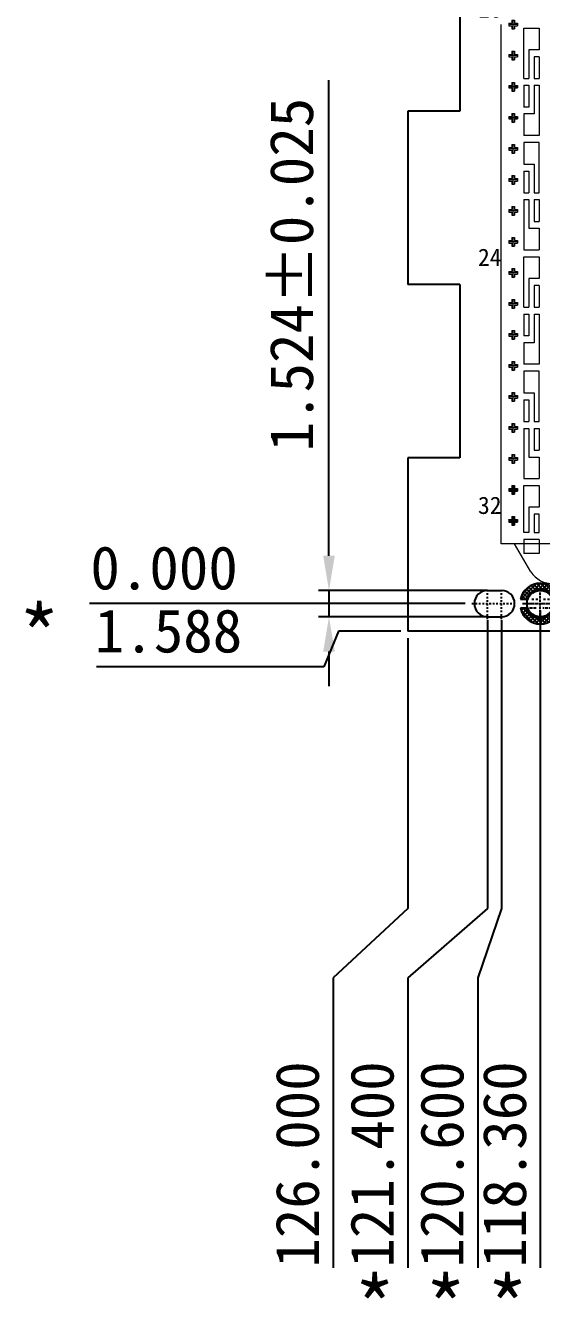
# Model space of a CAD drawing. Extents: x -590 to -223, y -126 to 82.
# Drawn here: x -574.4 to -544.6, y -50.5 to 23 of the extents above; entities that cross this region are included whole.
import ezdxf

# ---------------------------------------------------------------- set-up
doc = ezdxf.new("R2010")
doc.units = 0
doc.header["$LTSCALE"] = 0.01
doc.header["$MEASUREMENT"] = 0
doc.linetypes.add('CENTER', pattern=[2, 1.25, -0.25, 0.25, -0.25])
doc.layers.get('0').update_dxf_attribs({"linetype": 'CONTINUOUS', "lineweight": 0})
doc.layers.get('DEFPOINTS').update_dxf_attribs({"linetype": 'CONTINUOUS'})
for name, color, linetype in [('0D', 2, 'CONTINUOUS'), ('CEN', 2, 'CENTER'), ('DIM', 7, 'CONTINUOUS'), ('PAGE1', 7, 'CONTINUOUS'), ('plating', 1, 'CONTINUOUS'), ('标注', 7, 'CONTINUOUS')]:
    doc.layers.add(name, color=color, linetype=linetype)
doc.styles.get("Standard").update_dxf_attribs({"font": ''})
doc.styles.get('STANDARD').set_extended_font_data('SimSun')
doc.dimstyles.new('St.ZJ', dxfattribs={"dimtxt": 2.5, "dimasz": 2, "dimexe": 0.6, "dimexo": 0.4, "dimgap": 0.8, "dimtad": 1, "dimdec": 3, "dimzin": 0, "dimdsep": 46, "dimtxsty": 'STANDARD', "dimcen": 0.6, "dimclrd": 1, "dimclre": 1, "dimclrt": 256, "dimadec": 0, "dimazin": 0, "dimtfac": 1, "dimtdec": 3, "dimtmove": 0, "dimatfit": 3, "dimfxl": 1, "dimtolj": 1, "dimtzin": 0, "dimarcsym": 0})
pattern_1 = [(45, (0, 0), (-0.1122532, 0.1122532), []), (135, (0, 0), (-0.1122532, -0.1122532), [])]

# ---------------------------------------------------------------- blocks, each defined once
blk = doc.blocks.new('SQURE')
h = blk.add_hatch()
h.set_pattern_fill('ANSI31', color=3, scale=0.01, style=0)
h.set_pattern_definition([(45, (-1249.376477, 404.86497), (-0.0224506403, 0.0224506403), [])])
h.paths.add_polyline_path([(0.25, 0.075), (0.075, 0.075), (0.075, 0.25), (0, 0.25), (0, 0), (0.25, 0)])
h.paths.add_polyline_path([(0.25, 0), (0, 0), (0, -0.039, 0.039956), (0.075, -0.098), (0.075, -0.075), (0.25, -0.075)])
h.paths.add_polyline_path([(0, -0.039), (0, -0.25), (0.075, -0.25), (0.075, -0.098, -0.039956)])
h.paths.add_polyline_path([(0, -0.039, -0.02262), (-0.038, 0), (-0.25, 0), (-0.25, -0.075), (-0.075, -0.075), (-0.075, -0.25), (0, -0.25)])
h.paths.add_polyline_path([(-0.095, 0.075), (-0.25, 0.075), (-0.25, 0), (-0.038, 0, -0.039348)])
h.paths.add_polyline_path([(0, 0.25), (-0.075, 0.25), (-0.075, 0.075), (-0.095, 0.075, 0.039348), (-0.038, 0), (0, 0)])
h.paths.add_polyline_path([(0, 0), (-0.038, 0, 0.02262), (0, -0.039)])
at = {"color": 2, "linetype": 'ByBlock', "lineweight": 0}
for p, q in [((-0.25, 0.075), (-0.075, 0.075)), ((-0.25, 0.075), (-0.25, -0.075)), ((-0.075, 0.25), (-0.075, 0.075)), ((-0.075, 0.25), (0.075, 0.25)), ((0.075, 0.25), (0.075, 0.075)), ((0.075, 0.075), (0.25, 0.075)), ((-0.25, -0.075), (-0.075, -0.075)), ((-0.075, -0.075), (-0.075, -0.25)), ((0.075, -0.075), (0.25, -0.075)), ((0.075, -0.075), (0.075, -0.25))]:
    blk.add_line(p, q, dxfattribs=at)
at = {"color": 2}
for p, q in [((0.25, 0.075), (0.25, -0.075)), ((-0.075, -0.25), (0.075, -0.25))]:
    blk.add_line(p, q, dxfattribs=at)
at = {"layer": '0D', "color": 3, "linetype": 'ByBlock', "lineweight": 0}
for p, q in [((0.27, 0), (-0.27, 0)), ((0, -0.264), (0, 0.264))]:
    blk.add_line(p, q, dxfattribs=at)
blk = doc.blocks.new('*D24')
at = {"color": 1, "lineweight": -2, "transparency": 16777216}
for p, q in [((-1343.771, -1246.548), (-1343.771, -1219.111)), ((-1334.622, -1248.548), (-1344.371, -1248.548)), ((-1343.771, -1248.548), (-1343.771, -1250.072)), ((-1334.622, -1250.072), (-1344.371, -1250.072)), ((-1343.771, -1252.072), (-1343.771, -1254.072))]:
    blk.add_line(p, q, dxfattribs=at)
at = {"color": 1, "transparency": 16777216}
for points in [[(-1344.105, -1246.548), (-1343.438, -1246.548), (-1343.771, -1248.548)], [(-1343.438, -1252.072), (-1344.105, -1252.072), (-1343.771, -1250.072)]]:
    blk.add_solid(points, dxfattribs=at)
at = {"layer": 'DEFPOINTS', "color": 0, "transparency": 16777216}
for p in [(-1334.222, -1248.548), (-1343.771, -1250.072), (-1334.222, -1250.072)]:
    blk.add_point(p, dxfattribs=at)
at = {"transparency": 16777216, "insert": (-1345.919, -1230.323), "char_height": 2.5, "attachment_point": 5, "rotation": 90}
blk.add_mtext('\\A1;1.524%%P0.025', dxfattribs=at)
blk = doc.blocks.new('Number2')
at = {"char_height": 1, "width": 2.79448, "attachment_point": 5}
for s, insert in [('1', (-6.111, 1.795)), ('8', (-6.111, -10.735)), ('16', (-6.111, -25.055)), ('24', (-6.111, -39.375)), ('32', (-6.111, -53.695))]:
    blk.add_mtext(s, dxfattribs=dict(at, insert=insert))
blk = doc.blocks.new('SQURE1')
at = {"linetype": 'ByBlock', "lineweight": 0}
for p, q in [((131.348, 271.907), (131.523, 271.907)), ((131.348, 271.907), (131.348, 271.757)), ((131.523, 272.082), (131.523, 271.907)), ((131.523, 272.082), (131.673, 272.082)), ((131.673, 272.082), (131.673, 271.907)), ((131.673, 271.907), (131.848, 271.907)), ((131.348, 271.757), (131.523, 271.757)), ((131.523, 271.757), (131.523, 271.582)), ((131.673, 271.757), (131.848, 271.757)), ((131.673, 271.757), (131.673, 271.582))]:
    blk.add_line(p, q, dxfattribs=at)
for p, q in [((131.848, 271.907), (131.848, 271.757)), ((131.523, 271.582), (131.673, 271.582))]:
    blk.add_line(p, q)
at = {"layer": '0D', "color": 3, "linetype": 'ByBlock', "lineweight": 0}
for p, q in [((131.868, 271.832), (131.328, 271.832)), ((131.598, 271.568), (131.598, 272.095))]:
    blk.add_line(p, q, dxfattribs=at)
blk = doc.blocks.new('*D14')
at = {"layer": 'DEFPOINTS', "color": 0, "transparency": 16777216}
for p in [(-1213.222, -1249.31), (-1339.222, -1250.898), (-1343.534, -1274.908)]:
    blk.add_point(p, dxfattribs=at)
at = {"layer": 'DIM', "color": 1, "lineweight": -2, "transparency": 16777216}
for p, q in [((-1339.222, -1251.298), (-1339.222, -1266.908)), ((-1339.222, -1266.908), (-1343.534, -1270.908)), ((-1343.534, -1270.908), (-1343.534, -1287.635))]:
    blk.add_line(p, q, dxfattribs=at)
at = {"layer": 'DIM', "transparency": 16777216, "insert": (-1345.584, -1281.672), "char_height": 2.5, "attachment_point": 5, "rotation": 90}
blk.add_mtext('\\A1;126.000', dxfattribs=at)
blk = doc.blocks.new('*D41')
at = {"layer": 'DEFPOINTS', "color": 0, "transparency": 16777216}
for p in [(-1213.222, -1249.31), (-1333.822, -1249.872), (-1335.192, -1274.908)]:
    blk.add_point(p, dxfattribs=at)
at = {"layer": 'DIM', "color": 1, "lineweight": -2, "transparency": 16777216}
for p, q in [((-1333.822, -1250.272), (-1333.822, -1266.908)), ((-1333.822, -1266.908), (-1335.192, -1270.908)), ((-1335.192, -1270.908), (-1335.192, -1287.635))]:
    blk.add_line(p, q, dxfattribs=at)
at = {"layer": 'DIM', "transparency": 16777216, "insert": (-1337.242, -1281.672), "char_height": 2.5, "attachment_point": 5, "rotation": 90}
blk.add_mtext('\\A1;120.600', dxfattribs=at)
blk = doc.blocks.new('*D42')
at = {"layer": 'DEFPOINTS', "color": 0, "transparency": 16777216}
for p in [(-1213.222, -1249.31), (-1334.622, -1249.872), (-1339.222, -1274.908)]:
    blk.add_point(p, dxfattribs=at)
at = {"layer": 'DIM', "color": 1, "lineweight": -2, "transparency": 16777216}
for p, q in [((-1334.622, -1250.272), (-1334.622, -1266.908)), ((-1334.622, -1266.908), (-1339.222, -1270.908)), ((-1339.222, -1270.908), (-1339.222, -1287.635))]:
    blk.add_line(p, q, dxfattribs=at)
at = {"layer": 'DIM', "transparency": 16777216, "insert": (-1341.272, -1281.672), "char_height": 2.5, "attachment_point": 5, "rotation": 90}
blk.add_mtext('\\A1;121.400', dxfattribs=at)
blk = doc.blocks.new('*D45')
at = {"layer": 'DEFPOINTS', "color": 0, "transparency": 16777216}
for p in [(-1331.582, -1249.31), (-1213.222, -1249.31), (-1331.582, -1274.908)]:
    blk.add_point(p, dxfattribs=at)
at = {"layer": 'DIM', "color": 1, "lineweight": -2, "transparency": 16777216}
blk.add_line((-1331.582, -1249.71), (-1331.582, -1287.635), dxfattribs=at)
at = {"layer": 'DIM', "transparency": 16777216, "insert": (-1333.632, -1281.672), "char_height": 2.5, "attachment_point": 5, "rotation": 90}
blk.add_mtext('\\A1;118.360', dxfattribs=at)
blk = doc.blocks.new('*D47')
at = {"color": 1, "lineweight": -2, "transparency": 16777216}
blk.add_line((-1335.922, -1249.31), (-1357.577, -1249.31), dxfattribs=at)
at = {"layer": 'DEFPOINTS', "color": 0, "transparency": 16777216}
for p in [(-1348.188, -1249.31), (-1335.522, -1249.31), (-1331.582, -1249.31)]:
    blk.add_point(p, dxfattribs=at)
at = {"transparency": 16777216, "insert": (-1353.282, -1247.26), "char_height": 2.5, "attachment_point": 5}
blk.add_mtext('\\A1;0.000', dxfattribs=at)
blk = doc.blocks.new('*D48')
at = {"color": 1, "lineweight": -2, "transparency": 16777216}
for p, q in [((-1343.222, -1250.898), (-1344.066, -1252.948)), ((-1339.622, -1250.898), (-1343.222, -1250.898)), ((-1344.066, -1252.948), (-1357.19, -1252.948))]:
    blk.add_line(p, q, dxfattribs=at)
at = {"layer": 'DEFPOINTS', "color": 0, "transparency": 16777216}
for p in [(-1331.582, -1249.31), (-1339.222, -1250.898), (-1348.066, -1252.948)]:
    blk.add_point(p, dxfattribs=at)
at = {"transparency": 16777216, "insert": (-1353.028, -1250.898), "char_height": 2.5, "attachment_point": 5}
blk.add_mtext('\\A1;1.588', dxfattribs=at)
blk = doc.blocks.new('*D49')
at = {"color": 1, "lineweight": -2, "transparency": 16777216}
blk.add_line((-1334.622, -1182.486), (-1356.512, -1182.486), dxfattribs=at)
at = {"layer": 'DEFPOINTS', "color": 0, "transparency": 16777216}
for p in [(-1345.279, -1182.486), (-1334.222, -1182.486), (-1331.582, -1249.31)]:
    blk.add_point(p, dxfattribs=at)
at = {"transparency": 16777216, "insert": (-1351.296, -1180.436), "char_height": 2.5, "attachment_point": 5}
blk.add_mtext('\\A1;66.824', dxfattribs=at)
blk = doc.blocks.new('*D50')
at = {"color": 1, "lineweight": -2, "transparency": 16777216}
for p, q in [((-1341.232, -1178.997), (-1356.367, -1178.997)), ((-1343.222, -1180.898), (-1341.232, -1178.997)), ((-1339.622, -1180.898), (-1343.222, -1180.898))]:
    blk.add_line(p, q, dxfattribs=at)
at = {"layer": 'DEFPOINTS', "color": 0, "transparency": 16777216}
for p in [(-1345.232, -1178.997), (-1339.222, -1180.898), (-1331.582, -1249.31)]:
    blk.add_point(p, dxfattribs=at)
at = {"transparency": 16777216, "insert": (-1351.2, -1176.947), "char_height": 2.5, "attachment_point": 5}
blk.add_mtext('\\A1;68.412', dxfattribs=at)
blk = doc.blocks.new('vc')
at = {"color": 0}
for p, q in [((-94.99, 163.41), (-93.64, 163.41)), ((-94.09, 160.93), (-94.09, 159.06)), ((-93.64, 160.93), (-93.64, 159.06)), ((-94.99, 159.06), (-94.54, 159.06)), ((-94.09, 159.06), (-93.64, 159.06)), ((-94.99, 158.46), (-94.54, 158.46)), ((-94.99, 158.46), (-94.99, 156.58)), ((-94.54, 158.46), (-94.54, 156.58)), ((-94.09, 158.46), (-93.64, 158.46)), ((-93.64, 158.46), (-93.64, 154.11)), ((-94.99, 155.98), (-94.99, 154.11)), ((-93.64, 154.11), (-94.99, 154.11)), ((-93.64, 153.51), (-94.99, 153.51)), ((-94.99, 151.03), (-94.99, 149.16)), ((-94.54, 151.03), (-94.54, 149.16)), ((-94.99, 149.16), (-94.54, 149.16)), ((-94.09, 149.16), (-93.64, 149.16)), ((-94.99, 148.56), (-94.54, 148.56)), ((-94.99, 148.56), (-94.99, 144.21)), ((-94.09, 148.56), (-93.64, 148.56)), ((-94.09, 148.56), (-94.09, 146.68)), ((-93.64, 148.56), (-93.64, 146.68)), ((-93.64, 146.08), (-93.64, 144.21)), ((-94.99, 144.21), (-93.64, 144.21)), ((-94.99, 143.61), (-93.64, 143.61)), ((-94.09, 141.13), (-94.09, 139.26)), ((-93.64, 141.13), (-93.64, 139.26)), ((-94.99, 139.26), (-94.54, 139.26)), ((-94.09, 139.26), (-93.64, 139.26)), ((-94.99, 138.66), (-94.54, 138.66)), ((-94.99, 138.66), (-94.99, 136.78)), ((-94.54, 138.66), (-94.54, 136.78)), ((-94.09, 138.66), (-93.64, 138.66)), ((-93.64, 138.66), (-93.64, 134.31)), ((-94.99, 136.18), (-94.99, 134.31)), ((-93.64, 134.31), (-94.99, 134.31)), ((-93.64, 133.71), (-94.99, 133.71)), ((-94.99, 131.23), (-94.99, 129.36)), ((-94.54, 131.23), (-94.54, 129.36)), ((-94.99, 129.36), (-94.54, 129.36)), ((-94.09, 129.36), (-93.64, 129.36)), ((-94.99, 128.76), (-94.54, 128.76)), ((-94.99, 128.76), (-94.99, 124.41)), ((-94.09, 128.76), (-93.64, 128.76)), ((-94.09, 128.76), (-94.09, 126.88)), ((-93.64, 128.76), (-93.64, 126.88)), ((-93.64, 126.28), (-93.64, 124.41)), ((-94.99, 124.41), (-93.64, 124.41)), ((-94.99, 123.81), (-93.64, 123.81)), ((-94.09, 119.74), (-93.64, 119.74))]:
    blk.add_line(p, q, dxfattribs=at)
for p, q in [((-94.99, 159.06), (-94.99, 163.41)), ((-93.64, 163.41), (-93.64, 161.53)), ((-93.64, 161.53), (-94.54, 161.53)), ((-94.54, 161.53), (-94.54, 159.06)), ((-93.64, 160.93), (-94.09, 160.93)), ((-94.09, 158.46), (-94.09, 155.98)), ((-94.54, 156.58), (-94.99, 156.58)), ((-94.09, 155.98), (-94.99, 155.98)), ((-94.99, 153.51), (-94.99, 151.63)), ((-93.64, 149.16), (-93.64, 153.51)), ((-94.99, 151.63), (-94.09, 151.63)), ((-94.99, 151.03), (-94.54, 151.03)), ((-94.09, 151.63), (-94.09, 149.16)), ((-94.54, 148.56), (-94.54, 146.08)), ((-94.09, 146.68), (-93.64, 146.68)), ((-94.54, 146.08), (-93.64, 146.08)), ((-94.99, 139.26), (-94.99, 143.61)), ((-93.64, 143.61), (-93.64, 141.73)), ((-93.64, 141.73), (-94.54, 141.73)), ((-94.54, 141.73), (-94.54, 139.26)), ((-93.64, 141.13), (-94.09, 141.13)), ((-94.09, 138.66), (-94.09, 136.18)), ((-94.54, 136.78), (-94.99, 136.78)), ((-94.09, 136.18), (-94.99, 136.18)), ((-94.99, 133.71), (-94.99, 131.83)), ((-93.64, 129.36), (-93.64, 133.71)), ((-94.99, 131.83), (-94.09, 131.83)), ((-94.99, 131.23), (-94.54, 131.23)), ((-94.09, 131.83), (-94.09, 129.36)), ((-94.54, 128.76), (-94.54, 126.28)), ((-94.09, 126.88), (-93.64, 126.88)), ((-94.54, 126.28), (-93.64, 126.28)), ((-94.99, 119.74), (-94.99, 123.81)), ((-93.64, 123.81), (-93.64, 121.93)), ((-94.54, 121.93), (-94.54, 119.74)), ((-93.64, 121.93), (-94.54, 121.93)), ((-94.09, 121.33), (-94.09, 119.74)), ((-93.64, 121.33), (-94.09, 121.33)), ((-93.64, 119.74), (-93.64, 121.33)), ((-94.54, 119.74), (-94.99, 119.74)), ((-94.99, 119.14), (-94.99, 117.94)), ((-93.64, 119.14), (-94.99, 119.14)), ((-94.54, 119.14), (-94.99, 119.14)), ((-93.64, 119.14), (-93.64, 117.94)), ((-93.64, 117.94), (-94.99, 117.94))]:
    blk.add_line(p, q)
blk = doc.blocks.new('Range')
at = {"layer": 'CEN'}
h = blk.add_hatch(dxfattribs=at)
h.set_pattern_fill('ANSI37', color=6, scale=0.05, style=0)
h.set_pattern_definition(pattern_1)
edge = h.paths.add_edge_path()
edge.add_arc((-416.667, 103.017), 0.837, 17.37869, 162.62131)
edge.add_line((-417.466, 103.267), (-417.815, 103.267))
edge.add_arc((-416.667, 103.017), 1.175, 12.28449, 167.71551, ccw=False)
edge.add_line((-415.519, 103.267), (-415.868, 103.267))
h = blk.add_hatch(dxfattribs=at)
h.set_pattern_fill('ANSI37', color=6, scale=0.05, style=0)
h.set_pattern_definition(pattern_1)
edge = h.paths.add_edge_path()
edge.add_arc((-416.667, 103.017), 0.837, 197.37869, 342.62131)
edge.add_line((-415.868, 102.767), (-415.519, 102.767))
edge.add_arc((-416.667, 103.017), 1.175, 192.28449, 347.71551, ccw=False)
edge.add_line((-417.815, 102.767), (-417.466, 102.767))
at = {"color": 0}
for p, q in [((-417.815, 103.267), (-417.466, 103.267)), ((-415.868, 103.267), (-415.519, 103.267)), ((-417.815, 102.767), (-417.466, 102.767)), ((-415.868, 102.767), (-415.519, 102.767))]:
    blk.add_line(p, q, dxfattribs=at)
for radius, start, end in [(1.175, 12.28449, 167.71551), (0.837, 17.37869, 162.62131), (1.175, 192.28449, 347.71551), (0.837, 197.37869, 342.62131)]:
    blk.add_arc((-416.667, 103.017), radius, start, end, dxfattribs=at)
at = {"layer": 'CEN', "color": 3, "linetype": 'CENTER'}
for p, q in [((-416.667, 102.117), (-416.667, 103.917)), ((-417.567, 103.017), (-415.767, 103.017))]:
    blk.add_line(p, q, dxfattribs=at)
at = {"layer": 'PAGE1'}
blk.add_circle((-416.667, 103.017), 0.762, dxfattribs=at)
blk = doc.blocks.new('Circle')
at = {"layer": 'plating', "color": 3, "linetype": 'CENTER'}
for p, q in [((39.353, 160.07), (39.353, 161.783)), ((38.321, 160.927), (40.385, 160.927))]:
    blk.add_line(p, q, dxfattribs=at)
at = {"color": 0, "rotation": 2.9849863675e-06}
blk.add_blockref('Range', (456.019, 57.91), dxfattribs=at)
blk = doc.blocks.new('Z$W@#00294823')
at = {"layer": 'CEN', "color": 3, "linetype": 'CENTER'}
for p, q in [((0, -0.856), (0, 0.856)), ((-1.032, 0), (1.032, 0))]:
    blk.add_line(p, q, dxfattribs=at)
at = {"layer": '标注'}
blk.add_blockref('Circle', (-39.353, -160.927), dxfattribs=at)
blk = doc.blocks.new('Z$W@#38060F6F')
at = {"color": 0}
blk.add_blockref('Z$W@#00294823', (0, 0), dxfattribs=at)

msp = doc.modelspace()

# ---------------------------------------------------------------- linework, layer by layer
at = {"color": 5}
for p, q in [((-546.9339, -6.918), (-546.9313, 23.042)), ((-487.3983, -6.918), (-546.9339, -6.918)), ((-545.2232, -8.5252), (-546.1512, -6.918))]:
    msp.add_line(p, q, dxfattribs=at)
msp.add_arc((-543.9835, -7.7453), 1.4647, 212.175843, 272.933501, dxfattribs=at)
at = {"layer": 'PAGE1'}
for p, q in [((-549.3133, 28.042), (-549.3133, 18.042)), ((-552.3133, 18.042), (-552.3133, 8.042)), ((-549.3133, 18.042), (-552.3133, 18.042)), ((-549.3133, 8.042), (-552.3133, 8.042)), ((-549.3133, 8.042), (-549.3133, -1.958)), ((-552.3133, -1.958), (-552.3133, -11.958)), ((-549.3133, -1.958), (-552.3133, -1.958)), ((-547.7133, -9.608), (-546.9133, -9.608)), ((-547.7133, -11.132), (-546.9133, -11.132)), ((-305.3133, -11.958), (-552.3133, -11.958))]:
    msp.add_line(p, q, dxfattribs=at)
for centre, start, end in [((-547.7133, -10.37), 90, 270), ((-546.9133, -10.37), 270, 90)]:
    msp.add_arc(centre, 0.762, start, end, dxfattribs=at)
at = {"layer": 'plating', "color": 3, "linetype": 'CENTER'}
for p, q in [((-547.7133, -11.27), (-547.7133, -9.47)), ((-546.9133, -11.27), (-546.9133, -9.47)), ((-544.6733, -11.27), (-544.6733, -9.47)), ((-548.6133, -10.37), (-546.8133, -10.37)), ((-547.8133, -10.37), (-546.0133, -10.37)), ((-545.5733, -10.37), (-543.7733, -10.37))]:
    msp.add_line(p, q, dxfattribs=at)

# ---------------------------------------------------------------- block references
at = {"xscale": 0.6666666666666666, "yscale": 0.6666666666666666, "zscale": 0.6666666666666666}
msp.add_blockref('vc', (-482.3046, -86.0977), dxfattribs=at)
for name, p in [('Number2', (-541.4762, 48.992)), ('SQURE1', (-677.8314, -248.7896)), ('SQURE1', (-677.8314, -250.5796)), ('SQURE1', (-677.8314, -252.3696)), ('SQURE1', (-677.8314, -254.1596)), ('SQURE1', (-677.8314, -255.9496)), ('SQURE1', (-677.8314, -257.7396)), ('SQURE1', (-677.8314, -259.5296)), ('SQURE1', (-677.8314, -261.3196)), ('SQURE1', (-677.8314, -263.1096)), ('SQURE1', (-677.8314, -264.8996)), ('SQURE1', (-677.8314, -266.6896)), ('SQURE1', (-677.8314, -268.4796)), ('SQURE1', (-677.8314, -270.2696)), ('SQURE1', (-677.8314, -272.0596)), ('SQURE1', (-677.8314, -273.8496)), ('SQURE', (-546.2333, -3.808)), ('SQURE', (-546.2333, -5.598))]:
    msp.add_blockref(name, p)
at = {"color": 0}
msp.add_blockref('Z$W@#38060F6F', (-544.6733, -10.37), dxfattribs=at)

# ---------------------------------------------------------------- texts
at = {"color": 0, "char_height": 3.5, "width": 2.7351, "attachment_point": 1, "rotation": 0.000003}
for insert in [(-574.9442, -10.4883), (-555.5939, -49.2161), (-551.5009, -49.2161), (-547.9333, -49.2059)]:
    msp.add_mtext('\\pqc;*', dxfattribs=dict(at, insert=insert))

# ---------------------------------------------------------------- dimensions: what is measured, and where the dimension line sits
at = {"color": 0}
for feature_location, offset, origin, picture, middle, set_off in [((-552.3133, 58.042), (-6.0105, 1.9015), (-544.6733, -10.37), '*D50', (-564.2914, 61.9935), (786.9082, 1238.9401)), ((-547.3133, 56.454), (-11.0579, 0), (-544.6733, -10.37), '*D49', (-564.3877, 58.504), (786.9082, 1238.9401)), ((-548.613305024, -10.370019475), (-12.6662794086, 0), (-544.673305024, -10.370019475), '*D47', (-566.37427717, -8.320019475), (786.9082091725, 1238.9401481609)), ((-552.3133, -11.958), (-8.8443, -2.05), (-544.6733, -10.37), '*D48', (-566.1196, -11.958), (786.9082, 1238.9401))]:
    dim = msp.add_ordinate_dim(feature_location=feature_location, offset=offset, dtype=0, origin=origin, dimstyle='St.ZJ', dxfattribs=at)
    dim.commit()
    dim.dimension.update_dxf_attribs({"geometry": picture, "text_midpoint": middle, "insert": set_off})
dim = msp.add_linear_dim(base=(-556.8631, -11.132), p1=(-547.3133, -9.608), p2=(-547.3133, -11.132), angle=90, text='<>%%P0.025', dimstyle='St.ZJ')
dim.commit()
dim.dimension.update_dxf_attribs({"geometry": '*D24', "text_midpoint": (-556.8631, 8.617), "dimtype": 128, "insert": (786.9082, 1238.9401)})
at = {"layer": 'DIM'}
for feature_location, offset, picture, middle in [((-552.3133, -11.958), (-4.3126, -24.0097), '*D14', (-558.6759, -42.7314)), ((-547.7133, -10.9322), (-4.6, -25.0355), '*D42', (-554.3633, -42.7314)), ((-546.9133, -10.9322), (-1.3705, -25.0355), '*D41', (-550.3338, -42.7314)), ((-544.6733, -10.37), (0, -25.5977), '*D45', (-546.7233, -42.7314))]:
    dim = msp.add_ordinate_dim(feature_location=feature_location, offset=offset, dtype=1, origin=(-426.3133, -10.37), dimstyle='St.ZJ', dxfattribs=at)
    dim.commit()
    dim.dimension.update_dxf_attribs({"geometry": picture, "text_midpoint": middle, "insert": (786.9082, 1238.9401)})

doc.saveas('drawing.dxf')
